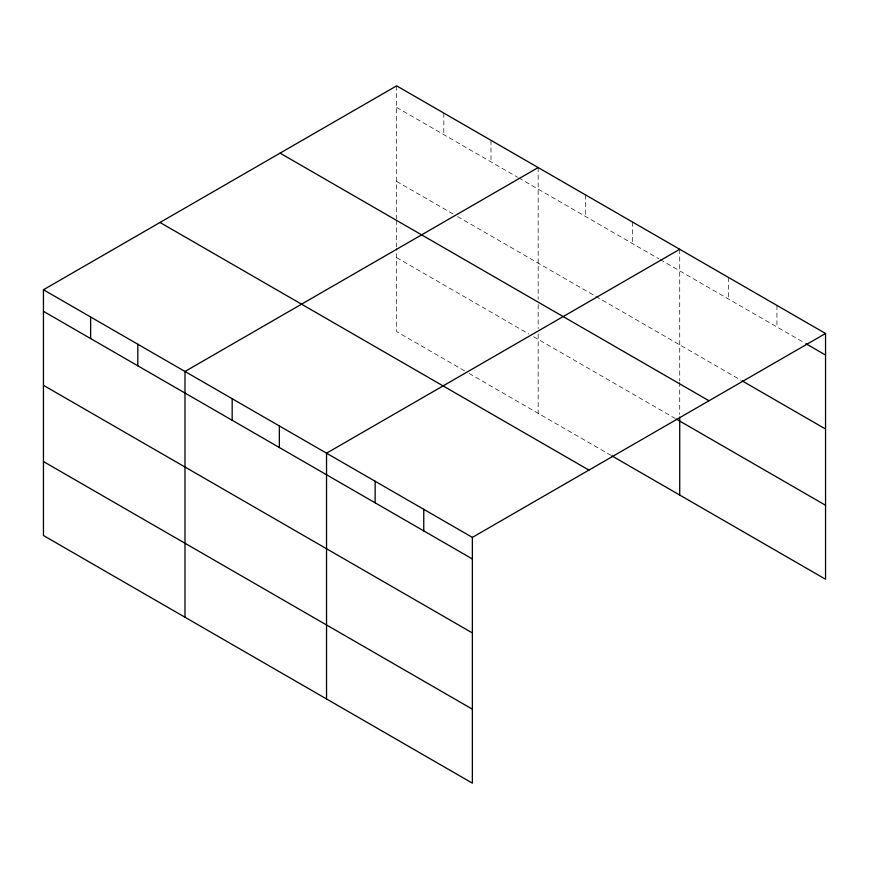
<?xml version="1.0" encoding="UTF-8"?>
<svg xmlns="http://www.w3.org/2000/svg" width="869" height="869" viewBox="0 0 869 869"><rect width="100%" height="100%" fill="white"/><g stroke="black" fill="none" stroke-linecap="round" stroke-linejoin="round"><path stroke-width="0.65" stroke-dasharray="4.34 3.26" d="M396.633 107.408L517.468 177.178M518.608 177.841L659.006 258.897M660.158 259.559L804.716 343.016M396.633 181.393L453.021 213.948M457.626 216.609L741.061 380.253M396.633 257.626L528.971 334.033M533.577 336.683L675.115 418.402M464.524 370.802L396.633 331.61L396.633 248.262M469.13 373.464L610.668 455.182M776.94 305.421L776.94 326.983M728.331 277.352L728.331 298.914M679.721 249.284L679.721 380.948M679.721 382.284L679.721 414.372M632.534 222.051L632.534 243.613M585.358 194.808L585.358 216.37M538.172 167.565L538.172 299.229M538.172 304.574L538.172 328.645M538.172 333.989L538.172 413.329M490.996 140.333L490.996 161.895M443.809 113.089L443.809 134.652M396.633 85.846L396.633 218.847M396.633 220.183L396.633 246.926"/><path stroke-width="1.3" d="M472.367 632.936L472.367 537.39L43.45 289.757L43.45 535.521L472.367 783.154L472.367 632.936L43.45 385.304M43.45 289.757L396.633 85.846L825.55 333.479L825.55 579.243L611.819 455.845M538.172 167.565L184.988 371.476L184.988 617.24M679.721 249.284L326.538 453.194L326.538 698.958M472.367 537.39L825.55 333.479M805.878 343.689L825.55 355.052M742.213 380.915L825.55 429.025M280.079 153.14L708.995 400.772M676.267 419.064L825.55 505.258M160.005 222.464L588.921 470.096M43.45 311.319L472.367 558.952M43.45 461.537L472.367 709.169M679.721 417.055L679.721 495.048M423.757 509.321L423.757 530.894M375.147 481.263L375.147 502.825M279.351 425.951L279.351 447.524M232.175 398.719L232.175 420.281M137.813 344.233L137.813 365.806M90.626 317L90.626 338.562"/></g></svg>
